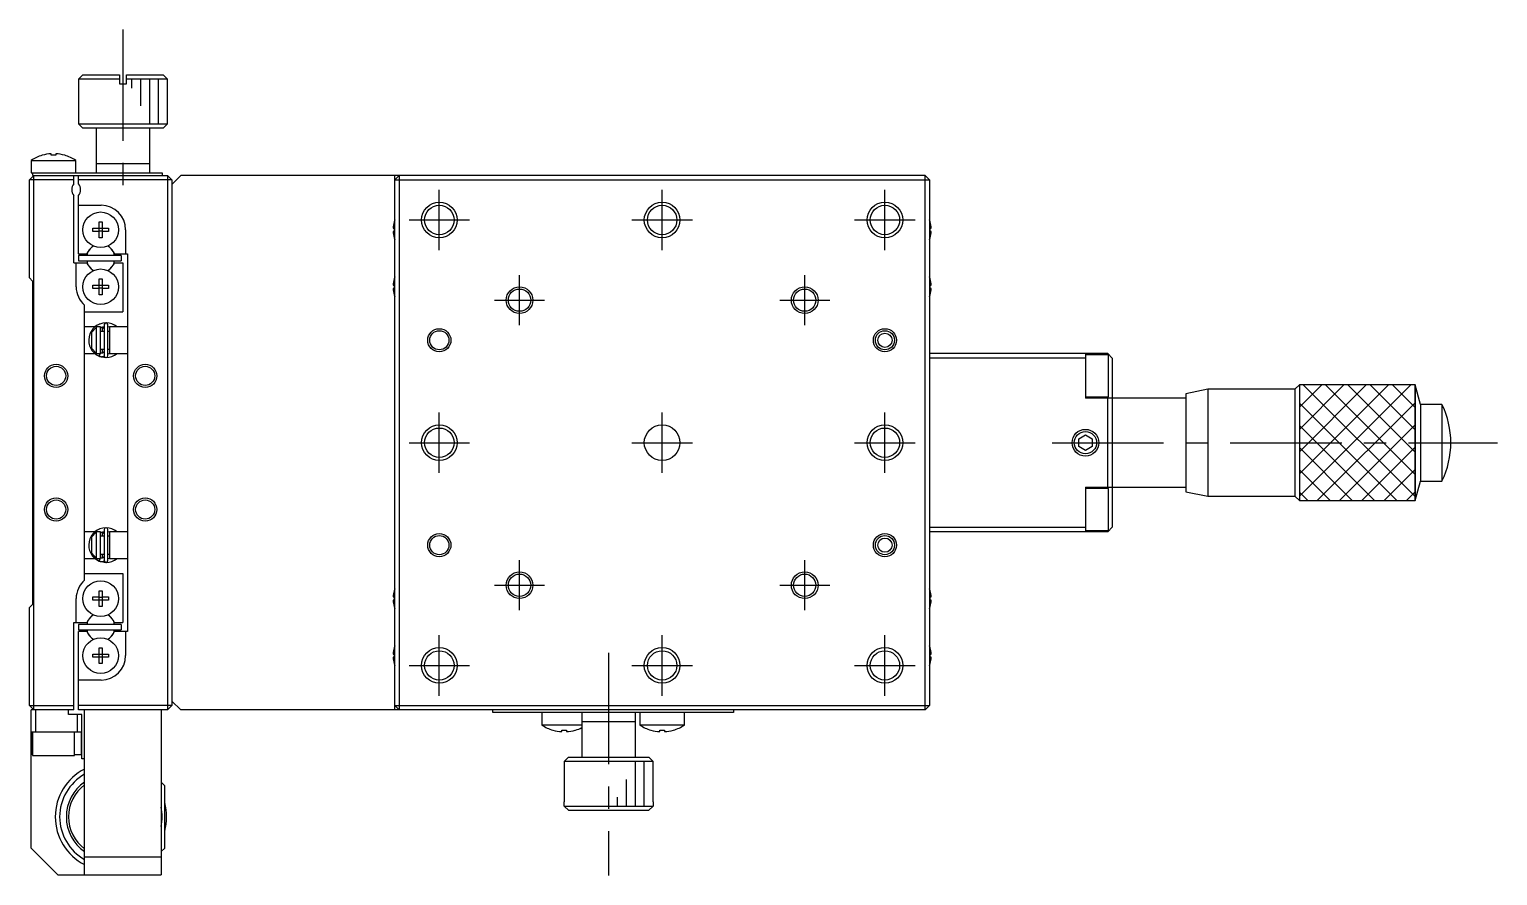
# Model space of a CAD drawing. Extents: x -258 to 397, y -12 to 473.
# Drawn here: x -183.7 to -19, y 201.1 to 296.1 of the extents above; entities that cross this region are included whole.
import ezdxf

# ---------------------------------------------------------------- set-up
doc = ezdxf.new("R2010")
doc.units = 0
doc.header["$LTSCALE"] = 10
doc.linetypes.add('CENTER', pattern=[2, 1.25, -0.25, 0.25, -0.25])
doc.layers.get('0').update_dxf_attribs({"linetype": 'CONTINUOUS'})
doc.layers.add('CENTER', color=1, linetype='CENTER')

msp = doc.modelspace()

# ---------------------------------------------------------------- linework, layer by layer
at = {"color": 7, "linetype": 'CONTINUOUS'}
for p, q in [((-177.737451, 290.991104), (-178.237451, 290.491104)), ((-173.637451, 290.491104), (-178.237451, 290.491104)), ((-178.237451, 290.491104), (-178.237451, 285.491104)), ((-177.737451, 290.991104), (-173.637451, 290.991104)), ((-173.637451, 290.991104), (-173.637451, 289.991104)), ((-173.637451, 289.991104), (-172.837451, 289.991104)), ((-172.837451, 290.991104), (-168.737451, 290.991104)), ((-172.837451, 289.991104), (-172.837451, 290.991104)), ((-168.237451, 290.491104), (-172.837451, 290.491104)), ((-168.237451, 290.491104), (-168.737451, 290.991104)), ((-168.237451, 285.491104), (-168.237451, 290.491104)), ((-178.237451, 285.491104), (-168.237451, 285.491104)), ((-178.237451, 285.491104), (-177.737451, 284.991104)), ((-168.737451, 284.991104), (-168.237451, 285.491104)), ((-168.737451, 284.991104), (-177.737451, 284.991104)), ((-176.237451, 284.991104), (-176.237451, 279.991104)), ((-170.237451, 279.991104), (-170.237451, 284.991104)), ((-182.296041, 281.953685), (-182.299384, 281.96054)), ((-181.297451, 281.953685), (-181.297451, 282.126056)), ((-180.777451, 281.953685), (-181.297451, 281.953685)), ((-180.777451, 282.126056), (-180.777451, 281.953685)), ((-179.775518, 281.96054), (-179.778862, 281.953685)), ((-183.537451, 281.382761), (-178.537451, 281.382761)), ((-183.537451, 281.382761), (-183.537451, 279.991104)), ((-178.537451, 279.991104), (-178.537451, 281.382761)), ((-170.237451, 280.991104), (-176.237451, 280.991104)), ((-183.237451, 279.691104), (-183.737451, 279.191104)), ((-183.737451, 268.191104), (-183.737451, 279.191104)), ((-178.737451, 279.191104), (-183.737451, 279.191104)), ((-183.537451, 279.991104), (-168.837451, 279.991104)), ((-183.337451, 279.691104), (-183.337451, 279.991104)), ((-183.337451, 279.691104), (-168.237451, 279.691104)), ((-183.237451, 219.691104), (-183.237451, 279.691104)), ((-178.737451, 278.752542), (-178.737451, 279.691104)), ((-178.237451, 278.752542), (-178.237451, 279.691104)), ((-167.737451, 279.191104), (-178.237451, 279.191104)), ((-168.837451, 279.991104), (-168.837451, 279.691104)), ((-167.737451, 279.191104), (-168.237451, 279.691104)), ((-168.237451, 279.691104), (-168.237451, 219.691104)), ((-166.737451, 279.691104), (-167.737451, 278.691104)), ((-167.737451, 279.191104), (-167.737451, 220.191104)), ((-83.237451, 279.691104), (-166.737451, 279.691104)), ((-142.237451, 279.691104), (-142.737451, 279.191104)), ((-142.737451, 219.691104), (-142.737451, 279.691104)), ((-142.737451, 279.191104), (-82.737451, 279.191104)), ((-142.237451, 279.691104), (-142.237451, 219.691104)), ((-82.737451, 279.191104), (-83.237451, 279.691104)), ((-83.237451, 219.691104), (-83.237451, 279.691104)), ((-82.737451, 279.191104), (-82.737451, 220.191104)), ((-178.737451, 269.891104), (-178.737451, 277.429666)), ((-178.237451, 270.891104), (-178.237451, 277.429666)), ((-178.237451, 276.341104), (-175.687451, 276.341104)), ((-176.623813, 273.411104), (-176.623813, 273.771104)), ((-176.623813, 273.771104), (-175.917451, 273.771104)), ((-175.917451, 274.477465), (-175.557451, 274.477465)), ((-175.917451, 273.771104), (-175.917451, 274.477465)), ((-175.907079, 273.760732), (-175.917451, 273.771104)), ((-175.907079, 273.760732), (-175.567823, 273.760732)), ((-175.907079, 273.421476), (-175.907079, 273.760732)), ((-175.567823, 273.760732), (-175.557451, 273.771104)), ((-175.567823, 273.760732), (-175.567823, 273.421476)), ((-175.557451, 274.477465), (-175.557451, 273.771104)), ((-175.557451, 273.771104), (-174.85109, 273.771104)), ((-174.85109, 273.771104), (-174.85109, 273.411104)), ((-172.937451, 273.591104), (-172.937451, 270.891104)), ((-142.92731, 273.771104), (-142.806973, 273.771104)), ((-142.811595, 274.47972), (-142.806973, 274.477465)), ((-142.806973, 273.771104), (-142.806973, 273.411104)), ((-82.667929, 274.477465), (-82.663307, 274.47972)), ((-82.667929, 273.411104), (-82.667929, 273.771104)), ((-82.667929, 273.771104), (-82.547592, 273.771104)), ((-175.917451, 273.411104), (-176.623813, 273.411104)), ((-175.907079, 273.421476), (-175.917451, 273.411104)), ((-175.917451, 272.704742), (-175.917451, 273.411104)), ((-175.557451, 272.704742), (-175.917451, 272.704742)), ((-175.567823, 273.421476), (-175.907079, 273.421476)), ((-175.567823, 273.421476), (-175.557451, 273.411104)), ((-175.557451, 273.411104), (-175.557451, 272.704742)), ((-174.85109, 273.411104), (-175.557451, 273.411104)), ((-142.806973, 273.411104), (-142.92731, 273.411104)), ((-142.806973, 272.704742), (-142.811595, 272.702488)), ((-82.547592, 273.411104), (-82.667929, 273.411104)), ((-82.663307, 272.702488), (-82.667929, 272.704742)), ((-178.237451, 270.891104), (-177.288257, 270.891104)), ((-173.437451, 270.691104), (-178.237451, 270.691104)), ((-178.237451, 270.691104), (-178.237451, 270.091104)), ((-177.288257, 270.891104), (-177.138091, 271.151199)), ((-174.336811, 271.151199), (-174.186645, 270.891104)), ((-174.186645, 270.891104), (-172.737451, 270.891104)), ((-173.437451, 270.691104), (-173.437451, 270.091104)), ((-172.737451, 270.891104), (-172.737451, 228.491104)), ((-178.737451, 269.891104), (-177.288257, 269.891104)), ((-178.487451, 267.191104), (-178.487451, 269.891104)), ((-178.237451, 270.091104), (-173.437451, 270.091104)), ((-177.138091, 269.631009), (-177.288257, 269.891104)), ((-174.186645, 269.891104), (-174.336811, 269.631009)), ((-174.186645, 269.891104), (-173.237451, 269.891104)), ((-173.237451, 269.891104), (-173.237451, 264.391104)), ((-183.737451, 268.191104), (-183.387451, 267.841104)), ((-183.387451, 267.841104), (-183.387451, 231.541104)), ((-176.623813, 267.011104), (-176.623813, 267.371104)), ((-176.623813, 267.371104), (-175.917451, 267.371104)), ((-175.917451, 267.011104), (-176.623813, 267.011104)), ((-175.917451, 268.077465), (-175.557451, 268.077465)), ((-175.917451, 267.371104), (-175.917451, 268.077465)), ((-175.907079, 267.360732), (-175.917451, 267.371104)), ((-175.907079, 267.021476), (-175.917451, 267.011104)), ((-175.917451, 266.304742), (-175.917451, 267.011104)), ((-175.907079, 267.360732), (-175.567823, 267.360732)), ((-175.907079, 267.021476), (-175.907079, 267.360732)), ((-175.567823, 267.021476), (-175.907079, 267.021476)), ((-175.567823, 267.360732), (-175.557451, 267.371104)), ((-175.567823, 267.360732), (-175.567823, 267.021476)), ((-175.567823, 267.021476), (-175.557451, 267.011104)), ((-175.557451, 268.077465), (-175.557451, 267.371104)), ((-175.557451, 267.371104), (-174.85109, 267.371104)), ((-175.557451, 267.011104), (-175.557451, 266.304742)), ((-174.85109, 267.011104), (-175.557451, 267.011104)), ((-174.85109, 267.371104), (-174.85109, 267.011104)), ((-142.92731, 267.371104), (-142.806973, 267.371104)), ((-142.806973, 267.011104), (-142.92731, 267.011104)), ((-142.811595, 268.07972), (-142.806973, 268.077465)), ((-142.806973, 267.371104), (-142.806973, 267.011104)), ((-82.667929, 268.077465), (-82.663307, 268.07972)), ((-82.667929, 267.011104), (-82.667929, 267.371104)), ((-82.667929, 267.371104), (-82.547592, 267.371104)), ((-82.547592, 267.011104), (-82.667929, 267.011104)), ((-175.557451, 266.304742), (-175.917451, 266.304742)), ((-142.806973, 266.304742), (-142.811595, 266.302488)), ((-82.663307, 266.302488), (-82.667929, 266.304742)), ((-177.537451, 234.270166), (-177.537451, 265.112042)), ((-177.537451, 264.391104), (-173.237451, 264.391104)), ((-176.373696, 262.691104), (-177.537451, 262.691104)), ((-176.737451, 262.107619), (-176.237451, 262.636787)), ((-176.737451, 260.274589), (-176.737451, 262.107619)), ((-175.737451, 262.691104), (-176.237451, 262.691104)), ((-176.237451, 262.691104), (-176.237451, 259.691104)), ((-175.901537, 262.978685), (-175.919529, 262.970885)), ((-175.845096, 263.000925), (-175.901982, 262.979544)), ((-175.748746, 262.620909), (-175.734202, 262.626675)), ((-175.737609, 262.626314), (-175.332494, 262.734793)), ((-175.737451, 259.691104), (-175.737451, 262.691104)), ((-175.332451, 262.191104), (-175.737451, 262.191104)), ((-175.734202, 262.626675), (-175.71994, 262.631491)), ((-175.71994, 262.631491), (-175.705448, 262.635576)), ((-175.705448, 262.635576), (-175.690761, 262.638919)), ((-175.690761, 262.638919), (-175.67592, 262.64151)), ((-175.67592, 262.64151), (-175.660961, 262.64334)), ((-175.660961, 262.64334), (-175.645925, 262.644404)), ((-175.645925, 262.644404), (-175.630851, 262.644699)), ((-175.630851, 262.644699), (-175.615779, 262.644222)), ((-175.615779, 262.644222), (-175.600749, 262.642975)), ((-175.600749, 262.642975), (-175.585801, 262.640963)), ((-175.585801, 262.640963), (-175.570974, 262.638189)), ((-175.570974, 262.638189), (-175.556308, 262.634663)), ((-175.556308, 262.634663), (-175.541841, 262.630395)), ((-175.541841, 262.630395), (-175.52761, 262.625397)), ((-175.537451, 262.191104), (-175.537451, 262.629288)), ((-175.52761, 262.625397), (-175.513652, 262.619684)), ((-175.513652, 262.619684), (-175.500003, 262.613271)), ((-175.500003, 262.613271), (-175.486697, 262.606178)), ((-175.486697, 262.606178), (-175.473768, 262.598423)), ((-175.473768, 262.598423), (-175.461248, 262.59003)), ((-175.461248, 262.59003), (-175.449167, 262.581021)), ((-175.449167, 262.581021), (-175.437554, 262.57142)), ((-175.437554, 262.57142), (-175.426437, 262.561253)), ((-175.426437, 262.561253), (-175.415842, 262.550548)), ((-175.415842, 262.550548), (-175.405794, 262.539332)), ((-175.405794, 262.539332), (-175.396316, 262.527635)), ((-175.396316, 262.527635), (-175.387428, 262.515487)), ((-175.387428, 262.515487), (-175.379151, 262.502918)), ((-175.379151, 262.502918), (-175.371503, 262.48996)), ((-175.371503, 262.48996), (-175.364501, 262.476646)), ((-175.364501, 262.476646), (-175.35816, 262.463007)), ((-175.35816, 262.463007), (-175.352494, 262.449078)), ((-175.352494, 262.449078), (-175.347514, 262.434891)), ((-175.347514, 262.434891), (-175.343231, 262.420481)), ((-175.343231, 262.420481), (-175.339653, 262.405883)), ((-175.339653, 262.405883), (-175.336789, 262.391131)), ((-175.336789, 262.391131), (-175.334644, 262.376259)), ((-175.334644, 262.376259), (-175.333223, 262.361304)), ((-175.333223, 262.361304), (-175.332527, 262.346299)), ((-175.332527, 262.346299), (-175.332451, 262.339605)), ((-175.332451, 262.941104), (-175.332451, 259.441104)), ((-174.942451, 259.441104), (-174.942451, 262.941104)), ((-174.737451, 262.191104), (-174.942451, 262.191104)), ((-174.942395, 262.73447), (-174.737205, 262.694473)), ((-174.737451, 262.691104), (-174.737451, 259.691104)), ((-172.737451, 262.691104), (-174.737451, 262.691104)), ((-174.737205, 262.694473), (-174.725018, 262.69119)), ((-177.537451, 259.691104), (-176.374067, 259.691104)), ((-176.237451, 259.745421), (-176.737451, 260.274589)), ((-176.237451, 259.691104), (-175.737451, 259.691104)), ((-175.931143, 259.416474), (-175.911382, 259.407775)), ((-175.910848, 259.407485), (-175.843147, 259.630904)), ((-175.905367, 259.418652), (-175.905572, 259.413107)), ((-175.905572, 259.413107), (-175.905243, 259.408686)), ((-175.904631, 259.425283), (-175.905367, 259.418652)), ((-175.905243, 259.408686), (-175.904751, 259.406454)), ((-175.904751, 259.406454), (-175.902711, 259.403087)), ((-175.903367, 259.432956), (-175.904631, 259.425283)), ((-175.901585, 259.441621), (-175.903367, 259.432956)), ((-175.902711, 259.403087), (-175.901982, 259.402664)), ((-175.901982, 259.402664), (-175.871815, 259.39061)), ((-175.899295, 259.45122), (-175.901585, 259.441621)), ((-175.896513, 259.461688), (-175.899295, 259.45122)), ((-175.893259, 259.472957), (-175.896513, 259.461688)), ((-175.889552, 259.48495), (-175.893259, 259.472957)), ((-175.885419, 259.49759), (-175.889552, 259.48495)), ((-175.880886, 259.51079), (-175.885419, 259.49759)), ((-175.875984, 259.524464), (-175.880886, 259.51079)), ((-175.870745, 259.538521), (-175.875984, 259.524464)), ((-175.871815, 259.39061), (-175.839396, 259.379451)), ((-175.865204, 259.552867), (-175.870745, 259.538521)), ((-175.859398, 259.567406), (-175.865204, 259.552867)), ((-175.853366, 259.582043), (-175.859398, 259.567406)), ((-175.847148, 259.596679), (-175.853366, 259.582043)), ((-175.852498, 259.383407), (-175.165044, 259.247448)), ((-175.840785, 259.611217), (-175.847148, 259.596679)), ((-175.843147, 259.630904), (-175.81295, 259.691117)), ((-175.834319, 259.625561), (-175.840785, 259.611217)), ((-175.839396, 259.379451), (-175.806469, 259.369928)), ((-175.827793, 259.639615), (-175.834319, 259.625561)), ((-175.821251, 259.653286), (-175.827793, 259.639615)), ((-175.814737, 259.666482), (-175.821251, 259.653286)), ((-175.808294, 259.679116), (-175.814737, 259.666482)), ((-175.801963, 259.691104), (-175.808294, 259.679116)), ((-175.806469, 259.369928), (-175.773117, 259.362065)), ((-175.773117, 259.362065), (-175.739423, 259.35588)), ((-175.744976, 259.758657), (-175.76309, 259.766466)), ((-175.740426, 259.757891), (-175.748746, 259.761299)), ((-175.726246, 259.752747), (-175.740426, 259.757891)), ((-175.739423, 259.35588), (-175.705468, 259.351387)), ((-175.737451, 260.191104), (-175.332451, 260.191104)), ((-175.711823, 259.748331), (-175.726246, 259.752747)), ((-175.697194, 259.744656), (-175.711823, 259.748331)), ((-175.705468, 259.351387), (-175.671336, 259.348598)), ((-175.682397, 259.741732), (-175.697194, 259.744656)), ((-175.667471, 259.739569), (-175.682397, 259.741732)), ((-175.671336, 259.348598), (-175.63711, 259.347518)), ((-175.652456, 259.738171), (-175.667471, 259.739569)), ((-175.637392, 259.737542), (-175.652456, 259.738171)), ((-175.622318, 259.737684), (-175.637392, 259.737542)), ((-175.63711, 259.347518), (-175.602874, 259.348151)), ((-175.607275, 259.738596), (-175.622318, 259.737684)), ((-175.592302, 259.740274), (-175.607275, 259.738596)), ((-175.602874, 259.348151), (-175.568711, 259.350493)), ((-175.577438, 259.742713), (-175.592302, 259.740274)), ((-175.562722, 259.745905), (-175.577438, 259.742713)), ((-175.568711, 259.350493), (-175.534705, 259.35454)), ((-175.548192, 259.74984), (-175.562722, 259.745905)), ((-175.533885, 259.754506), (-175.548192, 259.74984)), ((-175.537451, 259.752909), (-175.537451, 260.191104)), ((-175.534705, 259.35454), (-175.500938, 259.360282)), ((-175.519838, 259.75989), (-175.533885, 259.754506)), ((-175.506085, 259.765975), (-175.519838, 259.75989)), ((-175.492661, 259.772744), (-175.506085, 259.765975)), ((-175.500938, 259.360282), (-175.467494, 259.367705)), ((-175.479598, 259.780178), (-175.492661, 259.772744)), ((-175.466929, 259.788256), (-175.479598, 259.780178)), ((-175.467494, 259.367705), (-175.434455, 259.37679)), ((-175.454683, 259.796957), (-175.466929, 259.788256)), ((-175.44289, 259.806255), (-175.454683, 259.796957)), ((-175.431577, 259.816128), (-175.44289, 259.806255)), ((-175.434455, 259.37679), (-175.4019, 259.387517)), ((-175.42077, 259.826548), (-175.431577, 259.816128)), ((-175.410494, 259.83749), (-175.42077, 259.826548)), ((-175.400773, 259.848925), (-175.410494, 259.83749)), ((-175.4019, 259.387517), (-175.369909, 259.399859)), ((-175.391627, 259.860823), (-175.400773, 259.848925)), ((-175.383079, 259.873157), (-175.391627, 259.860823)), ((-175.375145, 259.885894), (-175.383079, 259.873157)), ((-175.367845, 259.899005), (-175.375145, 259.885894)), ((-175.369909, 259.399859), (-175.338562, 259.413787)), ((-175.361194, 259.912457), (-175.367845, 259.899005)), ((-175.355207, 259.926217), (-175.361194, 259.912457)), ((-175.349896, 259.940254), (-175.355207, 259.926217)), ((-175.345273, 259.954533), (-175.349896, 259.940254)), ((-175.341349, 259.969022), (-175.345273, 259.954533)), ((-175.338132, 259.983685), (-175.341349, 259.969022)), ((-175.338562, 259.413787), (-175.330904, 259.417479)), ((-175.335628, 259.998489), (-175.338132, 259.983685)), ((-175.333845, 260.013398), (-175.335628, 259.998489)), ((-175.332785, 260.028378), (-175.333845, 260.013398)), ((-175.332451, 260.042603), (-175.332785, 260.028378)), ((-174.942451, 260.191104), (-174.737451, 260.191104)), ((-174.725861, 259.689973), (-174.942428, 259.647422)), ((-174.737451, 259.691104), (-172.737451, 259.691104)), ((-62.737451, 259.691104), (-82.737451, 259.691104)), ((-65.237451, 259.191104), (-82.737451, 259.191104)), ((-65.237451, 259.691104), (-65.237451, 254.691104)), ((-62.637451, 259.541104), (-65.237451, 259.541104)), ((-62.237451, 259.191104), (-62.737451, 259.691104)), ((-62.637451, 254.841104), (-62.637451, 259.541104)), ((-62.237451, 259.191104), (-62.237451, 240.191104)), ((-51.487452, 255.6911), (-53.987451, 255.191101)), ((-51.487452, 255.6911), (-51.487452, 243.691108)), ((-41.737447, 255.6911), (-51.487452, 255.6911)), ((-41.237445, 256.191103), (-41.737447, 255.6911)), ((-41.737447, 255.6911), (-41.737447, 243.691108)), ((-41.237445, 256.191103), (-41.237445, 243.191105)), ((-28.237444, 256.191103), (-41.237445, 256.191103)), ((-28.237444, 256.191103), (-41.237445, 256.191103)), ((-41.237445, 256.191103), (-41.237445, 243.191105)), ((-28.237444, 256.191103), (-28.237444, 243.191105)), ((-27.647956, 253.991104), (-28.237444, 256.191103)), ((-28.237444, 243.191105), (-28.237444, 256.191103)), ((-65.237451, 254.841104), (-62.637451, 254.841104)), ((-53.987451, 254.691104), (-65.237451, 254.691104)), ((-62.737451, 244.691104), (-62.737451, 254.691104)), ((-53.987451, 255.191101), (-53.987451, 244.191107)), ((-27.647956, 253.991104), (-27.647956, 245.391104)), ((-25.237445, 253.991104), (-27.647956, 253.991104)), ((-25.237445, 253.991104), (-25.237445, 245.391104)), ((-65.987451, 250.124117), (-65.237451, 250.557129)), ((-65.237451, 250.557129), (-64.487451, 250.124117)), ((-65.987451, 249.258091), (-65.987451, 250.124117)), ((-65.237451, 248.825078), (-65.987451, 249.258091)), ((-64.487451, 249.258091), (-65.237451, 248.825078)), ((-64.487451, 250.124117), (-64.487451, 249.258091)), ((-65.237451, 244.691104), (-53.987451, 244.691104)), ((-65.237451, 244.691104), (-65.237451, 239.691104)), ((-62.637451, 244.541104), (-65.237451, 244.541104)), ((-62.637451, 239.841104), (-62.637451, 244.541104)), ((-53.987451, 244.191107), (-51.487452, 243.691108)), ((-28.237444, 243.191105), (-27.647956, 245.391104)), ((-27.647956, 245.391104), (-25.237445, 245.391104)), ((-51.487452, 243.691108), (-41.737447, 243.691108)), ((-41.737447, 243.691108), (-41.237445, 243.191105)), ((-41.237445, 243.191105), (-28.237444, 243.191105)), ((-41.237445, 243.191105), (-28.237444, 243.191105)), ((-176.373696, 239.691104), (-177.537451, 239.691104)), ((-176.737451, 239.107619), (-176.237451, 239.636787)), ((-176.737451, 237.274589), (-176.737451, 239.107619)), ((-175.737451, 239.691104), (-176.237451, 239.691104)), ((-176.237451, 239.691104), (-176.237451, 236.691104)), ((-175.901537, 239.978685), (-175.919529, 239.970885)), ((-175.907842, 239.975455), (-175.910639, 239.974767)), ((-175.845096, 240.000925), (-175.901982, 239.979544)), ((-175.748746, 239.620909), (-175.734202, 239.626675)), ((-175.737609, 239.626314), (-175.332494, 239.734793)), ((-175.737451, 236.691104), (-175.737451, 239.691104)), ((-175.332451, 239.191104), (-175.737451, 239.191104)), ((-175.734202, 239.626675), (-175.71994, 239.631491)), ((-175.71994, 239.631491), (-175.705448, 239.635576)), ((-175.705448, 239.635576), (-175.690761, 239.638919)), ((-175.690761, 239.638919), (-175.67592, 239.64151)), ((-175.67592, 239.64151), (-175.660961, 239.64334)), ((-175.660961, 239.64334), (-175.645925, 239.644404)), ((-175.645925, 239.644404), (-175.630851, 239.644699)), ((-175.630851, 239.644699), (-175.615779, 239.644222)), ((-175.615779, 239.644222), (-175.600749, 239.642975)), ((-175.600749, 239.642975), (-175.585801, 239.640963)), ((-175.585801, 239.640963), (-175.570974, 239.638189)), ((-175.570974, 239.638189), (-175.556308, 239.634663)), ((-175.556308, 239.634663), (-175.541841, 239.630395)), ((-175.541841, 239.630395), (-175.52761, 239.625397)), ((-175.537451, 239.191104), (-175.537451, 239.629288)), ((-175.52761, 239.625397), (-175.513652, 239.619684)), ((-175.513652, 239.619684), (-175.500003, 239.613271)), ((-175.500003, 239.613271), (-175.486697, 239.606178)), ((-175.486697, 239.606178), (-175.473768, 239.598423)), ((-175.473768, 239.598423), (-175.461248, 239.59003)), ((-175.461248, 239.59003), (-175.449167, 239.581021)), ((-175.449167, 239.581021), (-175.437554, 239.57142)), ((-175.437554, 239.57142), (-175.426437, 239.561253)), ((-175.426437, 239.561253), (-175.415842, 239.550548)), ((-175.415842, 239.550548), (-175.405794, 239.539332)), ((-175.405794, 239.539332), (-175.396316, 239.527635)), ((-175.396316, 239.527635), (-175.387428, 239.515487)), ((-175.387428, 239.515487), (-175.379151, 239.502918)), ((-175.379151, 239.502918), (-175.371503, 239.48996)), ((-175.371503, 239.48996), (-175.364501, 239.476646)), ((-175.364501, 239.476646), (-175.35816, 239.463007)), ((-175.35816, 239.463007), (-175.352494, 239.449078)), ((-175.352494, 239.449078), (-175.347514, 239.434891)), ((-175.347514, 239.434891), (-175.343231, 239.420481)), ((-175.343231, 239.420481), (-175.339653, 239.405883)), ((-175.339653, 239.405883), (-175.336789, 239.391131)), ((-175.336789, 239.391131), (-175.334644, 239.376259)), ((-175.334644, 239.376259), (-175.333223, 239.361304)), ((-175.333223, 239.361304), (-175.332527, 239.346299)), ((-175.332527, 239.346299), (-175.332451, 239.339605)), ((-175.332451, 239.941104), (-175.332451, 236.441104)), ((-174.942451, 236.441104), (-174.942451, 239.941104)), ((-174.737451, 239.191104), (-174.942451, 239.191104)), ((-174.942395, 239.73447), (-174.737205, 239.694473)), ((-174.737451, 239.691104), (-174.737451, 236.691104)), ((-172.737451, 239.691104), (-174.737451, 239.691104)), ((-174.737205, 239.694473), (-174.725018, 239.69119)), ((-82.737451, 240.191104), (-65.237451, 240.191104)), ((-62.737451, 239.691104), (-82.737451, 239.691104)), ((-65.237451, 239.841104), (-62.637451, 239.841104)), ((-62.737451, 239.691104), (-62.237451, 240.191104)), ((-176.237451, 236.745421), (-176.737451, 237.274589)), ((-177.537451, 236.691104), (-176.374067, 236.691104)), ((-176.237451, 236.691104), (-175.737451, 236.691104)), ((-175.931143, 236.416474), (-175.904149, 236.404657)), ((-175.910848, 236.407485), (-175.843147, 236.630904)), ((-175.905367, 236.418652), (-175.905572, 236.413107)), ((-175.905572, 236.413107), (-175.905243, 236.408686)), ((-175.904631, 236.425283), (-175.905367, 236.418652)), ((-175.905243, 236.408686), (-175.904751, 236.406454)), ((-175.904751, 236.406454), (-175.902711, 236.403087)), ((-175.903367, 236.432956), (-175.904631, 236.425283)), ((-175.901585, 236.441621), (-175.903367, 236.432956)), ((-175.902711, 236.403087), (-175.901982, 236.402664)), ((-175.901982, 236.402664), (-175.871815, 236.39061)), ((-175.899295, 236.45122), (-175.901585, 236.441621)), ((-175.896513, 236.461688), (-175.899295, 236.45122)), ((-175.893259, 236.472957), (-175.896513, 236.461688)), ((-175.889552, 236.48495), (-175.893259, 236.472957)), ((-175.885419, 236.49759), (-175.889552, 236.48495)), ((-175.880886, 236.51079), (-175.885419, 236.49759)), ((-175.875984, 236.524464), (-175.880886, 236.51079)), ((-175.870745, 236.538521), (-175.875984, 236.524464)), ((-175.871815, 236.39061), (-175.839396, 236.379451)), ((-175.865204, 236.552867), (-175.870745, 236.538521)), ((-175.859398, 236.567406), (-175.865204, 236.552867)), ((-175.853366, 236.582043), (-175.859398, 236.567406)), ((-175.847148, 236.596679), (-175.853366, 236.582043)), ((-175.852498, 236.383407), (-175.165044, 236.247448)), ((-175.840785, 236.611217), (-175.847148, 236.596679)), ((-175.843147, 236.630904), (-175.81295, 236.691117)), ((-175.834319, 236.625561), (-175.840785, 236.611217)), ((-175.839396, 236.379451), (-175.806469, 236.369928)), ((-175.827793, 236.639615), (-175.834319, 236.625561)), ((-175.821251, 236.653286), (-175.827793, 236.639615)), ((-175.814737, 236.666482), (-175.821251, 236.653286)), ((-175.808294, 236.679116), (-175.814737, 236.666482)), ((-175.801963, 236.691104), (-175.808294, 236.679116)), ((-175.806469, 236.369928), (-175.773117, 236.362065)), ((-175.773117, 236.362065), (-175.739423, 236.35588)), ((-175.750802, 236.761138), (-175.76309, 236.766466)), ((-175.740426, 236.757891), (-175.748746, 236.761299)), ((-175.726246, 236.752747), (-175.740426, 236.757891)), ((-175.739423, 236.35588), (-175.705468, 236.351387)), ((-175.737451, 237.191104), (-175.332451, 237.191104)), ((-175.711823, 236.748331), (-175.726246, 236.752747)), ((-175.697194, 236.744656), (-175.711823, 236.748331)), ((-175.705468, 236.351387), (-175.671336, 236.348598)), ((-175.682397, 236.741732), (-175.697194, 236.744656)), ((-175.667471, 236.739569), (-175.682397, 236.741732)), ((-175.671336, 236.348598), (-175.63711, 236.347518)), ((-175.652456, 236.738171), (-175.667471, 236.739569)), ((-175.637392, 236.737542), (-175.652456, 236.738171)), ((-175.622318, 236.737684), (-175.637392, 236.737542)), ((-175.63711, 236.347518), (-175.602874, 236.348151)), ((-175.607275, 236.738596), (-175.622318, 236.737684)), ((-175.592302, 236.740274), (-175.607275, 236.738596)), ((-175.602874, 236.348151), (-175.568711, 236.350493)), ((-175.577438, 236.742713), (-175.592302, 236.740274)), ((-175.562722, 236.745905), (-175.577438, 236.742713)), ((-175.568711, 236.350493), (-175.534705, 236.35454)), ((-175.548192, 236.74984), (-175.562722, 236.745905)), ((-175.533885, 236.754506), (-175.548192, 236.74984)), ((-175.537451, 236.752909), (-175.537451, 237.191104)), ((-175.534705, 236.35454), (-175.500938, 236.360282)), ((-175.519838, 236.75989), (-175.533885, 236.754506)), ((-175.506085, 236.765975), (-175.519838, 236.75989)), ((-175.492661, 236.772744), (-175.506085, 236.765975)), ((-175.500938, 236.360282), (-175.467494, 236.367705)), ((-175.479598, 236.780178), (-175.492661, 236.772744)), ((-175.466929, 236.788256), (-175.479598, 236.780178)), ((-175.467494, 236.367705), (-175.434455, 236.37679)), ((-175.454683, 236.796957), (-175.466929, 236.788256)), ((-175.44289, 236.806255), (-175.454683, 236.796957)), ((-175.431577, 236.816128), (-175.44289, 236.806255)), ((-175.434455, 236.37679), (-175.4019, 236.387517)), ((-175.42077, 236.826548), (-175.431577, 236.816128)), ((-175.410494, 236.83749), (-175.42077, 236.826548)), ((-175.400773, 236.848925), (-175.410494, 236.83749)), ((-175.4019, 236.387517), (-175.369909, 236.399859)), ((-175.391627, 236.860823), (-175.400773, 236.848925)), ((-175.383079, 236.873157), (-175.391627, 236.860823)), ((-175.375145, 236.885894), (-175.383079, 236.873157)), ((-175.367845, 236.899005), (-175.375145, 236.885894)), ((-175.369909, 236.399859), (-175.338562, 236.413787)), ((-175.361194, 236.912457), (-175.367845, 236.899005)), ((-175.355207, 236.926217), (-175.361194, 236.912457)), ((-175.349896, 236.940254), (-175.355207, 236.926217)), ((-175.345273, 236.954533), (-175.349896, 236.940254)), ((-175.341349, 236.969022), (-175.345273, 236.954533)), ((-175.338132, 236.983685), (-175.341349, 236.969022)), ((-175.338562, 236.413787), (-175.330904, 236.417479)), ((-175.335628, 236.998489), (-175.338132, 236.983685)), ((-175.333845, 237.013398), (-175.335628, 236.998489)), ((-175.332785, 237.028378), (-175.333845, 237.013398)), ((-175.332451, 237.042603), (-175.332785, 237.028378)), ((-174.942451, 237.191104), (-174.737451, 237.191104)), ((-174.725861, 236.689973), (-174.942428, 236.647422)), ((-174.737451, 236.691104), (-172.737451, 236.691104)), ((-177.537451, 234.991104), (-173.237451, 234.991104)), ((-173.237451, 234.991104), (-173.237451, 229.491104)), ((-176.623813, 232.011104), (-176.623813, 232.371104)), ((-176.623813, 232.371104), (-175.917451, 232.371104)), ((-175.917451, 233.077465), (-175.557451, 233.077465)), ((-175.917451, 232.371104), (-175.917451, 233.077465)), ((-175.907079, 232.360732), (-175.917451, 232.371104)), ((-175.907079, 232.360732), (-175.567823, 232.360732)), ((-175.907079, 232.021476), (-175.907079, 232.360732)), ((-175.567823, 232.360732), (-175.557451, 232.371104)), ((-175.567823, 232.360732), (-175.567823, 232.021476)), ((-175.557451, 233.077465), (-175.557451, 232.371104)), ((-175.557451, 232.371104), (-174.85109, 232.371104)), ((-174.85109, 232.371104), (-174.85109, 232.011104)), ((-142.92731, 232.371104), (-142.806973, 232.371104)), ((-142.811595, 233.07972), (-142.806973, 233.077465)), ((-142.806973, 232.371104), (-142.806973, 232.011104)), ((-82.667929, 233.077465), (-82.663307, 233.07972)), ((-82.667929, 232.011104), (-82.667929, 232.371104)), ((-82.667929, 232.371104), (-82.547592, 232.371104)), ((-183.387451, 231.541104), (-183.737451, 231.191104)), ((-183.737451, 220.191104), (-183.737451, 231.191104)), ((-178.487451, 229.491104), (-178.487451, 232.191104)), ((-175.917451, 232.011104), (-176.623813, 232.011104)), ((-175.907079, 232.021476), (-175.917451, 232.011104)), ((-175.917451, 231.304742), (-175.917451, 232.011104)), ((-175.557451, 231.304742), (-175.917451, 231.304742)), ((-175.567823, 232.021476), (-175.907079, 232.021476)), ((-175.567823, 232.021476), (-175.557451, 232.011104)), ((-175.557451, 232.011104), (-175.557451, 231.304742)), ((-174.85109, 232.011104), (-175.557451, 232.011104)), ((-142.806973, 232.011104), (-142.92731, 232.011104)), ((-142.806973, 231.304742), (-142.811595, 231.302488)), ((-82.547592, 232.011104), (-82.667929, 232.011104)), ((-82.663307, 231.302488), (-82.667929, 231.304742)), ((-178.737451, 229.491104), (-177.288257, 229.491104)), ((-178.737451, 219.691104), (-178.737451, 229.491104)), ((-173.437451, 229.291104), (-178.237451, 229.291104)), ((-178.237451, 229.291104), (-178.237451, 228.691104)), ((-177.138091, 229.751199), (-177.288257, 229.491104)), ((-174.186645, 229.491104), (-174.336811, 229.751199)), ((-174.186645, 229.491104), (-173.237451, 229.491104)), ((-173.437451, 229.291104), (-173.437451, 228.691104)), ((-178.237451, 228.691104), (-173.437451, 228.691104)), ((-177.288257, 228.491104), (-178.237451, 228.491104)), ((-178.237451, 219.691104), (-178.237451, 228.491104)), ((-177.288257, 228.491104), (-177.138091, 228.231009)), ((-174.336811, 228.231009), (-174.186645, 228.491104)), ((-172.737451, 228.491104), (-174.186645, 228.491104)), ((-172.937451, 228.491104), (-172.937451, 225.791104)), ((-176.623813, 225.611104), (-176.623813, 225.971104)), ((-176.623813, 225.971104), (-175.917451, 225.971104)), ((-175.917451, 226.677465), (-175.557451, 226.677465)), ((-175.917451, 225.971104), (-175.917451, 226.677465)), ((-175.907079, 225.960732), (-175.917451, 225.971104)), ((-175.907079, 225.960732), (-175.567823, 225.960732)), ((-175.907079, 225.621476), (-175.907079, 225.960732)), ((-175.567823, 225.960732), (-175.557451, 225.971104)), ((-175.567823, 225.960732), (-175.567823, 225.621476)), ((-175.557451, 226.677465), (-175.557451, 225.971104)), ((-175.557451, 225.971104), (-174.85109, 225.971104)), ((-174.85109, 225.971104), (-174.85109, 225.611104)), ((-142.92731, 225.971104), (-142.806973, 225.971104)), ((-142.811595, 226.67972), (-142.806973, 226.677465)), ((-142.806973, 225.971104), (-142.806973, 225.611104)), ((-82.667929, 226.677465), (-82.663307, 226.67972)), ((-82.667929, 225.611104), (-82.667929, 225.971104)), ((-82.667929, 225.971104), (-82.547592, 225.971104)), ((-175.917451, 225.611104), (-176.623813, 225.611104)), ((-175.907079, 225.621476), (-175.917451, 225.611104)), ((-175.917451, 224.904742), (-175.917451, 225.611104)), ((-175.557451, 224.904742), (-175.917451, 224.904742)), ((-175.567823, 225.621476), (-175.907079, 225.621476)), ((-175.567823, 225.621476), (-175.557451, 225.611104)), ((-174.85109, 225.611104), (-175.557451, 225.611104)), ((-175.557451, 225.611104), (-175.557451, 224.904742)), ((-142.806973, 225.611104), (-142.92731, 225.611104)), ((-142.806973, 224.904742), (-142.811595, 224.902488)), ((-82.547592, 225.611104), (-82.667929, 225.611104)), ((-82.663307, 224.902488), (-82.667929, 224.904742)), ((-175.687451, 223.041104), (-178.237451, 223.041104)), ((-183.737451, 220.191104), (-183.237451, 219.691104)), ((-183.737451, 220.191104), (-178.737451, 220.191104)), ((-178.737451, 219.691104), (-183.537451, 219.691104)), ((-183.537451, 204.191104), (-183.537451, 219.691104)), ((-183.037451, 219.691104), (-183.037451, 217.191104)), ((-179.337451, 219.191104), (-179.337451, 219.691104)), ((-177.837451, 219.191104), (-179.337451, 219.191104)), ((-178.337451, 217.191104), (-178.337451, 219.191104)), ((-167.737451, 220.191104), (-178.237451, 220.191104)), ((-168.237451, 219.691104), (-178.237451, 219.691104)), ((-177.837451, 214.191104), (-177.837451, 219.191104)), ((-177.537451, 201.191104), (-177.537451, 219.691104)), ((-168.937451, 219.691104), (-168.937451, 201.191104)), ((-167.737451, 220.191104), (-168.237451, 219.691104)), ((-167.737451, 220.691104), (-166.737451, 219.691104)), ((-83.237451, 219.691104), (-166.737451, 219.691104)), ((-142.737451, 220.191104), (-142.237451, 219.691104)), ((-142.737451, 220.191104), (-82.737451, 220.191104)), ((-131.737451, 219.391104), (-131.737451, 219.691104)), ((-104.737451, 219.391104), (-131.737451, 219.391104)), ((-126.237451, 219.391104), (-126.237451, 217.999446)), ((-121.737451, 219.391104), (-121.737451, 214.391104)), ((-115.737451, 214.391104), (-115.737451, 219.391104)), ((-115.237451, 219.391104), (-115.237451, 217.999446)), ((-110.237451, 217.999446), (-110.237451, 219.391104)), ((-104.737451, 219.691104), (-104.737451, 219.391104)), ((-83.237451, 219.691104), (-82.737451, 220.191104)), ((-121.737451, 217.999446), (-126.237451, 217.999446)), ((-121.737451, 218.391104), (-115.737451, 218.391104)), ((-110.237451, 217.999446), (-115.237451, 217.999446)), ((-177.837451, 217.191104), (-183.537451, 217.191104)), ((-183.468273, 217.191104), (-183.468273, 214.691104)), ((-183.387451, 217.191104), (-183.387451, 214.591104)), ((-178.687451, 214.591104), (-178.687451, 217.191104)), ((-177.877715, 214.691104), (-177.877715, 217.191104)), ((-124.999384, 217.421668), (-124.996041, 217.428523)), ((-123.997451, 217.428523), (-123.477451, 217.428523)), ((-123.997451, 217.256151), (-123.997451, 217.428523)), ((-123.477451, 217.428523), (-123.477451, 217.256151)), ((-122.478862, 217.428523), (-122.475518, 217.421668)), ((-113.999384, 217.421668), (-113.996041, 217.428523)), ((-112.997451, 217.428523), (-112.477451, 217.428523)), ((-112.997451, 217.256151), (-112.997451, 217.428523)), ((-112.477451, 217.428523), (-112.477451, 217.256151)), ((-111.478862, 217.428523), (-111.475518, 217.421668)), ((-183.387451, 214.691104), (-183.537451, 214.691104)), ((-183.387451, 214.591104), (-178.687451, 214.591104)), ((-178.687451, 214.691104), (-177.837451, 214.691104)), ((-177.537451, 214.191104), (-177.837451, 214.191104)), ((-123.237451, 214.391104), (-123.737451, 213.891104)), ((-123.237451, 214.391104), (-114.237451, 214.391104)), ((-113.737451, 213.891104), (-114.237451, 214.391104)), ((-113.737451, 213.891104), (-123.737451, 213.891104)), ((-123.737451, 213.891104), (-123.737451, 209.391104)), ((-113.737451, 209.391104), (-113.737451, 213.891104)), ((-168.537451, 211.191104), (-168.937451, 211.591104)), ((-168.537451, 204.191104), (-168.537451, 211.191104)), ((-123.721425, 209.391104), (-123.737451, 209.391104)), ((-123.721425, 208.891104), (-123.721425, 209.391104)), ((-113.737451, 209.391104), (-113.753477, 209.391104)), ((-113.753477, 209.391104), (-113.753477, 208.891104)), ((-123.219638, 208.391104), (-123.721425, 208.891104)), ((-123.721425, 208.891104), (-113.753477, 208.891104)), ((-114.255264, 208.391104), (-123.219638, 208.391104)), ((-113.753477, 208.891104), (-114.255264, 208.391104)), ((-183.537451, 204.191104), (-180.537451, 201.191104)), ((-177.537451, 203.191104), (-168.937451, 203.191104)), ((-168.937451, 203.791104), (-168.537451, 204.191104)), ((-180.537451, 201.191104), (-168.937451, 201.191104))]:
    msp.add_line(p, q, dxfattribs=at)
at = {"color": 3, "linetype": 'CONTINUOUS'}
for p, q in [((-172.237451, 289.491104), (-172.237451, 290.491104)), ((-171.237451, 287.491104), (-171.237451, 290.491104)), ((-170.237451, 285.491104), (-170.237451, 290.491104)), ((-169.237451, 285.491104), (-169.237451, 290.491104)), ((-41.237445, 256.184003), (-41.230346, 256.191103)), ((-41.237445, 253.684003), (-38.730346, 256.191103)), ((-41.237445, 251.184003), (-36.230346, 256.191103)), ((-41.237445, 248.684003), (-33.730346, 256.191103)), ((-41.237445, 246.184003), (-31.230346, 256.191103)), ((-41.237445, 243.684003), (-28.730346, 256.191103)), ((-40.794759, 256.191103), (-28.237444, 243.633788)), ((-38.294759, 256.191103), (-28.237444, 246.133788)), ((-35.794759, 256.191103), (-28.237444, 248.633788)), ((-33.294759, 256.191103), (-28.237444, 251.133788)), ((-30.794759, 256.191103), (-28.237444, 253.633788)), ((-28.294759, 256.191103), (-28.237444, 256.133788)), ((-41.237445, 254.133789), (-30.294761, 243.191105)), ((-39.230344, 243.191105), (-28.237444, 254.184004)), ((-41.237445, 251.633789), (-32.794761, 243.191105)), ((-36.730344, 243.191105), (-28.237444, 251.684004)), ((-41.237445, 249.133789), (-35.294761, 243.191105)), ((-34.230344, 243.191105), (-28.237444, 249.184004)), ((-41.237445, 246.633789), (-37.794761, 243.191105)), ((-31.730344, 243.191105), (-28.237444, 246.684004)), ((-41.237445, 244.133789), (-40.294761, 243.191105)), ((-29.230344, 243.191105), (-28.237444, 244.184004)), ((-115.737451, 208.891104), (-115.737451, 213.891104)), ((-114.737451, 208.891104), (-114.737451, 213.891104)), ((-116.737451, 208.891104), (-116.737451, 211.891104)), ((-117.737451, 208.891104), (-117.737451, 209.891104))]:
    msp.add_line(p, q, dxfattribs=at)
at = {"color": 7, "linetype": 'CONTINUOUS'}
for centre, radius in [((-175.737451, 273.591104), 2), ((-137.737451, 274.691104), 1.65), ((-112.737451, 274.691104), 1.65), ((-87.737451, 274.691104), 1.65), ((-175.737451, 267.191104), 2), ((-128.737451, 265.691104), 1.25), ((-96.737451, 265.691104), 1.25), ((-137.737451, 261.191104), 1.075), ((-87.737451, 261.191104), 1.075), ((-87.737451, 261.191104), 0.8), ((-180.737451, 257.191104), 1.075), ((-170.737451, 257.191104), 1.075), ((-137.737451, 249.691104), 1.65), ((-112.737451, 249.691104), 2), ((-87.737451, 249.691104), 1.65), ((-65.237451, 249.691104), 1.25), ((-180.737451, 242.191104), 1.075), ((-170.737451, 242.191104), 1.075), ((-137.737451, 238.191104), 1.075), ((-87.737451, 238.191104), 1.075), ((-87.737451, 238.191104), 0.8), ((-175.737451, 232.191104), 2), ((-128.737451, 233.691104), 1.25), ((-96.737451, 233.691104), 1.25), ((-175.737451, 225.791104), 2), ((-137.737451, 224.691104), 1.65), ((-112.737451, 224.691104), 1.65), ((-87.737451, 224.691104), 1.65)]:
    msp.add_circle(centre, radius, dxfattribs=at)
at = {"color": 3, "linetype": 'CONTINUOUS'}
for centre, radius in [((-137.737451, 274.691104), 2), ((-112.737451, 274.691104), 2), ((-87.737451, 274.691104), 2), ((-128.737451, 265.691104), 1.5), ((-96.737451, 265.691104), 1.5), ((-137.737451, 261.191104), 1.3), ((-87.737451, 261.191104), 1.3), ((-180.737451, 257.191104), 1.3), ((-170.737451, 257.191104), 1.3), ((-137.737451, 249.691104), 2), ((-87.737451, 249.691104), 2), ((-65.237451, 249.691104), 1.5), ((-180.737451, 242.191104), 1.3), ((-170.737451, 242.191104), 1.3), ((-137.737451, 238.191104), 1.3), ((-87.737451, 238.191104), 1.3), ((-128.737451, 233.691104), 1.5), ((-96.737451, 233.691104), 1.5), ((-137.737451, 224.691104), 2), ((-112.737451, 224.691104), 2), ((-87.737451, 224.691104), 2)]:
    msp.add_circle(centre, radius, dxfattribs=at)
at = {"color": 7, "linetype": 'CONTINUOUS'}
for centre, radius, start, end in [((-181.037451, 277.641104), 4.5, 106.285843, 123.748989), ((-181.037451, 277.641104), 4.492483, 93.317816, 106.26943), ((-181.037451, 277.641104), 4.492483, 73.73057, 86.682184), ((-181.037451, 277.641104), 4.5, 56.251011, 73.714157), ((-177.987451, 278.091104), 1, 138.590378, 221.409622), ((-178.987451, 278.091104), 1, 318.590378, 41.409622), ((-175.687451, 273.591104), 2.75, 0, 90), ((-139.737451, 273.591104), 3.194933, 163.893288, 176.770291), ((-139.737451, 273.591104), 3.2, 159.635865, 163.877467), ((-85.737451, 273.591104), 3.2, 16.122533, 20.364135), ((-85.737451, 273.591104), 3.194933, 3.229709, 16.106712), ((-139.737451, 273.591104), 3.194933, 183.229709, 196.106712), ((-139.737451, 273.591104), 3.2, 196.122533, 200.364135), ((-85.737451, 273.591104), 3.2, 339.635865, 343.877467), ((-85.737451, 273.591104), 3.194933, 343.893288, 356.770291), ((-175.737451, 270.391103), 1.5875, 120.433182, 169.10691), ((-175.622546, 270.276199), 1.75, 121.881533, 150), ((-175.737451, 270.391103), 1.5875, 10.89309, 59.566818), ((-175.852356, 270.276199), 1.75, 30, 58.118467), ((-175.737451, 270.391103), 1.5875, 190.893016, 239.566737), ((-175.622546, 270.506009), 1.75, 210, 238.118467), ((-175.737451, 270.391103), 1.5875, 300.433263, 349.106984), ((-175.852356, 270.506009), 1.75, 301.881533, 330), ((-175.737451, 267.191104), 2.75, 180, 229.114807), ((-139.737451, 267.191104), 3.194933, 163.893288, 176.770291), ((-139.737451, 267.191104), 3.194933, 183.229709, 196.106712), ((-139.737451, 267.191104), 3.2, 159.635865, 163.877467), ((-85.737451, 267.191104), 3.2, 16.122533, 20.364135), ((-85.737451, 267.191104), 3.194933, 3.229709, 16.106712), ((-85.737451, 267.191104), 3.194933, 343.893288, 356.770291), ((-139.737451, 267.191104), 3.2, 196.122533, 200.364135), ((-85.737451, 267.191104), 3.2, 339.635865, 343.877467), ((-175.137137, 261.190963), 1.94403, 90.734734, 246.839517), ((-175.137451, 262.941104), 0.195, 0, 180), ((-175.136372, 261.194939), 1.939975, 50.469098, 89.286231), ((-175.137451, 259.441104), 0.195, 180, 0), ((-175.139278, 261.196275), 1.949107, 270.724667, 309.426223), ((-33.982445, 249.691101), 9.745001, 333.816215, 26.183798), ((-175.137137, 238.190963), 1.94403, 90.734734, 246.839517), ((-175.137451, 239.941104), 0.195, 0, 180), ((-175.136372, 238.194939), 1.939975, 50.469098, 89.286231), ((-175.137451, 236.441104), 0.195, 180, 0), ((-175.139278, 238.196275), 1.949107, 270.724667, 309.426223), ((-175.737451, 232.191104), 2.75, 130.885193, 180), ((-139.737451, 232.191104), 3.194933, 163.893288, 176.770291), ((-139.737451, 232.191104), 3.2, 159.635865, 163.877467), ((-85.737451, 232.191104), 3.2, 16.122533, 20.364135), ((-85.737451, 232.191104), 3.194933, 3.229709, 16.106712), ((-139.737451, 232.191104), 3.194933, 183.229709, 196.106712), ((-139.737451, 232.191104), 3.2, 196.122533, 200.364135), ((-85.737451, 232.191104), 3.2, 339.635865, 343.877467), ((-85.737451, 232.191104), 3.194933, 343.893288, 356.770291), ((-175.737451, 228.991103), 1.5875, 120.433182, 169.10691), ((-175.622546, 228.876199), 1.75, 121.881533, 150), ((-175.737451, 228.991103), 1.5875, 10.89309, 59.566818), ((-175.852356, 228.876199), 1.75, 30, 58.118467), ((-175.737451, 228.991103), 1.5875, 190.893016, 239.566737), ((-175.622546, 229.106009), 1.75, 210, 238.118467), ((-175.737451, 228.991103), 1.5875, 300.433263, 349.106984), ((-175.852356, 229.106009), 1.75, 301.881533, 330), ((-175.687451, 225.791104), 2.75, 270, 0), ((-139.737451, 225.791104), 3.194933, 163.893288, 176.770291), ((-139.737451, 225.791104), 3.2, 159.635865, 163.877467), ((-85.737451, 225.791104), 3.2, 16.122533, 20.364135), ((-85.737451, 225.791104), 3.194933, 3.229709, 16.106712), ((-139.737451, 225.791104), 3.194933, 183.229709, 196.106712), ((-139.737451, 225.791104), 3.2, 196.122533, 200.364135), ((-85.737451, 225.791104), 3.2, 339.635865, 343.877467), ((-85.737451, 225.791104), 3.194933, 343.893288, 356.770291), ((-123.737451, 221.741104), 4.5, 236.251011, 253.714157), ((-123.737451, 221.741104), 4.5, 286.285843, 296.3878), ((-112.737451, 221.741104), 4.5, 236.251011, 253.714157), ((-112.737451, 221.741104), 4.5, 286.285843, 303.748989), ((-123.737451, 221.741104), 4.492483, 253.73057, 266.682184), ((-123.737451, 221.741104), 4.492483, 273.317816, 286.26943), ((-112.737451, 221.741104), 4.492483, 253.73057, 266.682184), ((-112.737451, 221.741104), 4.492483, 273.317816, 286.26943), ((-174.837451, 207.691104), 6, 116.743684, 243.256316), ((-174.837451, 207.691104), 5.5, 119.400351, 240.599649), ((-174.837451, 207.691104), 4.75, 124.640194, 235.359806), ((-174.837451, 207.691104), 6.499999, 345.750002, 14.249998), ((-174.837451, 207.691104), 6, 349.524686, 10.475314)]:
    msp.add_arc(centre, radius, start, end, dxfattribs=at)
at = {"color": 3, "linetype": 'CONTINUOUS'}
msp.add_arc((-174.837451, 207.691104), 4.5, 126.869898, 233.130102, dxfattribs=at)
at = {"layer": 'CENTER', "color": 1, "linetype": 'CENTER'}
for p, q in [((-173.237451, 296.091104), (-173.237451, 276.091104)), ((-137.737451, 271.291104), (-137.737451, 278.091104)), ((-112.737451, 271.291104), (-112.737451, 278.091104)), ((-87.737451, 271.291104), (-87.737451, 278.091104)), ((-141.137451, 274.691104), (-134.337451, 274.691104)), ((-116.137451, 274.691104), (-109.337451, 274.691104)), ((-91.137451, 274.691104), (-84.337451, 274.691104)), ((-128.737451, 262.891104), (-128.737451, 268.491104)), ((-96.737451, 262.891104), (-96.737451, 268.491104)), ((-131.537451, 265.691104), (-125.937451, 265.691104)), ((-99.537451, 265.691104), (-93.937451, 265.691104)), ((-137.737451, 246.291104), (-137.737451, 253.091104)), ((-112.737451, 246.291104), (-112.737451, 253.091104)), ((-87.737451, 246.291104), (-87.737451, 253.091104)), ((-141.137451, 249.691104), (-134.337451, 249.691104)), ((-116.137451, 249.691104), (-109.337451, 249.691104)), ((-91.137451, 249.691104), (-84.337451, 249.691104)), ((-68.987448, 249.691104), (-18.987448, 249.691104)), ((-128.737451, 230.891104), (-128.737451, 236.491104)), ((-96.737451, 230.891104), (-96.737451, 236.491104)), ((-131.537451, 233.691104), (-125.937451, 233.691104)), ((-99.537451, 233.691104), (-93.937451, 233.691104)), ((-137.737451, 221.291104), (-137.737451, 228.091104)), ((-112.737451, 221.291104), (-112.737451, 228.091104)), ((-87.737451, 221.291104), (-87.737451, 228.091104)), ((-118.737451, 226.091104), (-118.737451, 201.091104)), ((-141.137451, 224.691104), (-134.337451, 224.691104)), ((-116.137451, 224.691104), (-109.337451, 224.691104)), ((-91.137451, 224.691104), (-84.337451, 224.691104))]:
    msp.add_line(p, q, dxfattribs=at)

doc.saveas('drawing.dxf')
